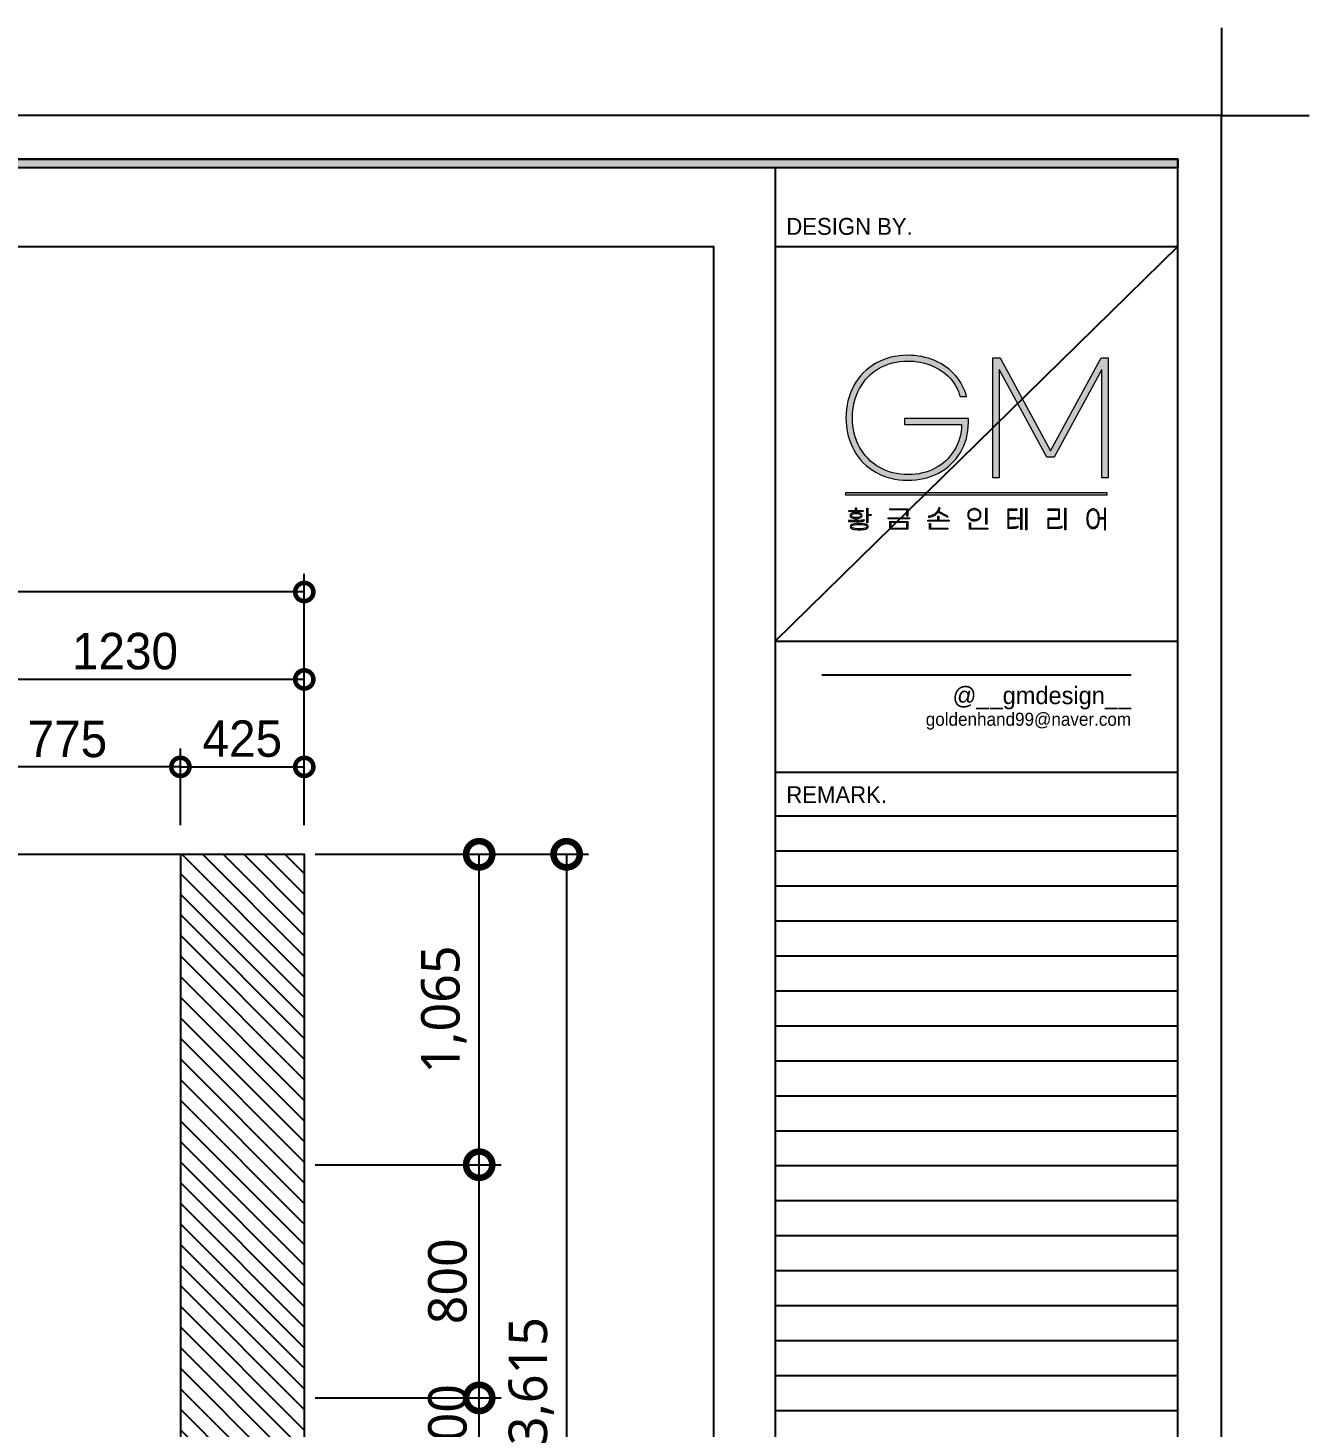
# Model space of a CAD drawing. Header units: inches. Extents: x 405346 to 489838, y -25612 to 14934.
# Drawn here: x 485443 to 489838, y 9834 to 14634 of the extents above; entities that cross this region are included whole.
import ezdxf
from ezdxf.enums import TextEntityAlignment as Align

# ---------------------------------------------------------------- set-up
doc = ezdxf.new("R2010")
doc.units = ezdxf.units.IN
doc.header["$LTSCALE"] = 200
doc.header["$MEASUREMENT"] = 0
for name, color, linetype in [('01. F-소품', 3, 'Continuous'), ('07-DIM WAL', 5, 'Continuous'), ('08-HAT', 8, 'Continuous'), ('_U+B808_U+C774_U+C5B4 2', 7, 'Continuous'), ('F-SYM', 7, 'Continuous'), ('FORM(YOURNAME)-11', 1, 'Continuous')]:
    doc.layers.add(name, color=color, linetype=linetype)
doc.styles.add('DAWIN', font='NanumSquareR.ttf')
doc.styles.add('YOURNAME', font='HY울릉도M.TTF')
doc.styles.add('스타일1', font='HY울릉도M.TTF')
doc.dimstyles.new('50', dxfattribs={"dimscale": 50, "dimtxt": 2.5, "dimasz": 2.5, "dimexe": 1.25, "dimexo": 2, "dimtad": 1, "dimdec": 0, "dimtxsty": '스타일1', "dimblk": 'DOTSMALL', "dimcen": 2.5, "dimclrd": 1, "dimclre": 1, "dimclrt": 7, "dimadec": 0, "dimazin": 0, "dimtfac": 1, "dimtdec": 0, "dimtix": 1, "dimtmove": 0, "dimatfit": 3, "dimldrblk": 'DOTSMALL', "dimfxl": 0, "dimarcsym": 0})
doc.dimstyles.new('60', dxfattribs={"dimscale": 60, "dimtxt": 2.2, "dimasz": 3, "dimexe": 1.25, "dimexo": 0.625, "dimtad": 1, "dimdec": 0, "dimzin": 0, "dimdsep": 46, "dimlunit": 6, "dimtxsty": 'DAWIN', "dimblk1": 'DOTSMALL', "dimblk2": 'DOTSMALL', "dimsah": 1, "dimcen": 0.001, "dimclrd": 1, "dimclre": 1, "dimclrt": 7, "dimadec": 0, "dimazin": 0, "dimtfac": 1, "dimtdec": 0, "dimtix": 1, "dimtmove": 2, "dimatfit": 3, "dimldrblk": 'DOTSMALL', "dimfxl": 0, "dimtolj": 1, "dimtzin": 0, "dimarcsym": 0})

# ---------------------------------------------------------------- blocks, each defined once
blk = doc.blocks.new('block 29')
at = {"layer": '_U+B808_U+C774_U+C5B4 2'}
h = blk.add_hatch(color=35, dxfattribs=at)
h.dxf.hatch_style = 2
edge = h.paths.add_edge_path()
edge.add_spline(control_points=[(626.29, -130.32), (626.06, -130.35), (625.8, -130.36), (625.5, -130.36), (625.5, -130.36), (624.38, -130.36), (624.38, -130.36), (624.38, -130.36), (624.38, -130.21), (624.38, -130.21), (624.38, -130.21), (625.42, -130.21), (625.42, -130.21), (625.42, -130.21), (625.42, -129.89), (625.42, -129.89), (625.16, -129.88), (624.96, -129.84), (624.81, -129.76), (624.66, -129.68), (624.58, -129.57), (624.58, -129.44), (624.58, -129.3), (624.66, -129.19), (624.83, -129.1), (625, -129.02), (625.22, -128.98), (625.5, -128.98), (625.79, -128.98), (626.01, -129.02), (626.18, -129.1), (626.34, -129.19), (626.43, -129.3), (626.43, -129.44), (626.43, -129.57), (626.35, -129.68), (626.2, -129.76), (626.05, -129.84), (625.84, -129.89), (625.58, -129.89), (625.58, -129.89), (625.58, -130.21), (625.58, -130.21), (626.18, -130.2), (626.58, -130.16), (626.78, -130.07), (626.78, -130.07), (626.78, -130.22), (626.78, -130.22), (626.68, -130.27), (626.51, -130.3), (626.29, -130.32)], knot_values=[0, 0, 0, 0, 1, 1, 1, 2, 2, 2, 3, 3, 3, 4, 4, 4, 5, 5, 5, 6, 6, 6, 7, 7, 7, 8, 8, 8, 9, 9, 9, 10, 10, 10, 11, 11, 11, 12, 12, 12, 13, 13, 13, 14, 14, 14, 15, 15, 15, 16, 16, 16, 17, 17, 17, 17], degree=3, periodic=0)
h.paths.add_polyline_path([(626.62, -128.8), (624.41, -128.8), (624.41, -128.65), (625.41, -128.65), (625.41, -128.24), (625.58, -128.24), (625.58, -128.65), (626.62, -128.65)])
edge = h.paths.add_edge_path()
edge.add_spline(control_points=[(626.98, -130.76), (627.24, -130.83), (627.37, -130.96), (627.37, -131.13), (627.37, -131.3), (627.24, -131.42), (626.98, -131.5), (626.72, -131.57), (626.39, -131.61), (626, -131.61), (625.61, -131.61), (625.28, -131.57), (625.02, -131.5), (624.76, -131.42), (624.63, -131.3), (624.63, -131.13), (624.63, -130.96), (624.76, -130.83), (625.02, -130.76), (625.28, -130.68), (625.61, -130.65), (626, -130.65), (626.39, -130.65), (626.72, -130.68), (626.98, -130.76)], knot_values=[0, 0, 0, 0, 1, 1, 1, 2, 2, 2, 3, 3, 3, 4, 4, 4, 5, 5, 5, 6, 6, 6, 7, 7, 7, 8, 8, 8, 8], degree=3, periodic=0)
edge = h.paths.add_edge_path()
edge.add_spline(control_points=[(624.95, -129.67), (625.09, -129.72), (625.27, -129.75), (625.5, -129.75), (625.73, -129.75), (625.92, -129.72), (626.06, -129.67), (626.2, -129.61), (626.27, -129.53), (626.27, -129.44), (626.27, -129.34), (626.2, -129.27), (626.06, -129.21), (625.92, -129.15), (625.73, -129.13), (625.5, -129.13), (625.27, -129.13), (625.09, -129.15), (624.95, -129.21), (624.81, -129.27), (624.74, -129.34), (624.74, -129.44), (624.74, -129.53), (624.81, -129.61), (624.95, -129.67)], knot_values=[0, 0, 0, 0, 1, 1, 1, 2, 2, 2, 3, 3, 3, 4, 4, 4, 5, 5, 5, 6, 6, 6, 7, 7, 7, 8, 8, 8, 8], degree=3, periodic=0)
edge = h.paths.add_edge_path()
edge.add_spline(control_points=[(626.83, -131.38), (627.08, -131.33), (627.2, -131.25), (627.2, -131.13), (627.2, -131.01), (627.08, -130.92), (626.83, -130.87), (626.59, -130.82), (626.31, -130.79), (626, -130.79), (625.69, -130.79), (625.41, -130.82), (625.17, -130.87), (624.92, -130.92), (624.8, -131.01), (624.8, -131.13), (624.8, -131.25), (624.92, -131.33), (625.17, -131.38), (625.41, -131.44), (625.69, -131.46), (626, -131.46), (626.31, -131.46), (626.59, -131.44), (626.83, -131.38)], knot_values=[0, 0, 0, 0, 1, 1, 1, 2, 2, 2, 3, 3, 3, 4, 4, 4, 5, 5, 5, 6, 6, 6, 7, 7, 7, 8, 8, 8, 8], degree=3, periodic=0)
h.paths.add_polyline_path([(627.8, -129.28), (627.8, -129.43), (627.29, -129.43), (627.29, -130.53), (627.13, -130.53), (627.13, -128.32), (627.29, -128.32), (627.29, -129.28)])
h = blk.add_hatch(color=35, dxfattribs=at)
h.dxf.hatch_style = 2
h.paths.add_polyline_path([(633.67, -129.92), (630.41, -129.92), (630.41, -129.77), (633.67, -129.77)])
h.paths.add_polyline_path([(633.4, -129.51), (633.24, -129.51), (633.24, -128.55), (630.66, -128.55), (630.66, -128.4), (633.4, -128.4)])
h.paths.add_polyline_path([(633.41, -131.54), (630.67, -131.54), (630.67, -130.36), (633.41, -130.36)])
h.paths.add_polyline_path([(633.25, -131.39), (633.25, -130.51), (630.83, -130.51), (630.83, -131.39)])
h = blk.add_hatch(color=35, dxfattribs=at)
h.dxf.hatch_style = 2
h.paths.add_polyline_path([(639.69, -130.16), (639.69, -130.31), (636.44, -130.31), (636.44, -130.16), (637.98, -130.16), (637.98, -129.51), (638.15, -129.51), (638.15, -130.16)])
edge = h.paths.add_edge_path()
edge.add_spline(control_points=[(637.36, -129.47), (637.09, -129.61), (636.83, -129.68), (636.58, -129.68), (636.58, -129.68), (636.58, -129.53), (636.58, -129.53), (636.8, -129.52), (637.02, -129.46), (637.24, -129.35), (637.47, -129.24), (637.66, -129.08), (637.83, -128.89), (638, -128.7), (638.1, -128.49), (638.15, -128.26), (638.15, -128.26), (638.31, -128.28), (638.31, -128.28), (638.27, -128.46), (638.21, -128.63), (638.1, -128.79), (638.1, -128.79), (639.55, -129.58), (639.55, -129.58), (639.55, -129.58), (639.48, -129.71), (639.48, -129.71), (639.48, -129.71), (638.01, -128.93), (638.01, -128.93), (637.84, -129.15), (637.62, -129.33), (637.36, -129.47)], knot_values=[0, 0, 0, 0, 1, 1, 1, 2, 2, 2, 3, 3, 3, 4, 4, 4, 5, 5, 5, 6, 6, 6, 7, 7, 7, 8, 8, 8, 9, 9, 9, 10, 10, 10, 11, 11, 11, 11], degree=3, periodic=0)
h.paths.add_polyline_path([(636.86, -131.39), (639.51, -131.39), (639.51, -131.54), (636.7, -131.54), (636.7, -130.65), (636.86, -130.65)])
h = blk.add_hatch(color=35, dxfattribs=at)
h.dxf.hatch_style = 2
edge = h.paths.add_edge_path()
edge.add_spline(control_points=[(644.09, -128.5), (644.24, -128.59), (644.35, -128.7), (644.43, -128.84), (644.51, -128.98), (644.55, -129.14), (644.55, -129.31), (644.55, -129.49), (644.51, -129.65), (644.43, -129.79), (644.35, -129.93), (644.24, -130.04), (644.09, -130.13), (643.93, -130.21), (643.75, -130.25), (643.54, -130.25), (643.33, -130.25), (643.15, -130.21), (643, -130.13), (642.85, -130.04), (642.73, -129.93), (642.65, -129.79), (642.57, -129.65), (642.53, -129.49), (642.53, -129.31), (642.53, -129.14), (642.57, -128.98), (642.65, -128.84), (642.73, -128.7), (642.85, -128.59), (643, -128.5), (643.15, -128.42), (643.33, -128.38), (643.54, -128.38), (643.75, -128.38), (643.93, -128.42), (644.09, -128.5)], knot_values=[0, 0, 0, 0, 1, 1, 1, 2, 2, 2, 3, 3, 3, 4, 4, 4, 5, 5, 5, 6, 6, 6, 7, 7, 7, 8, 8, 8, 9, 9, 9, 10, 10, 10, 11, 11, 11, 12, 12, 12, 12], degree=3, periodic=0)
edge = h.paths.add_edge_path()
edge.add_spline(control_points=[(643.1, -128.62), (642.97, -128.69), (642.87, -128.78), (642.8, -128.9), (642.73, -129.02), (642.7, -129.16), (642.7, -129.31), (642.7, -129.47), (642.73, -129.61), (642.8, -129.73), (642.87, -129.85), (642.97, -129.94), (643.1, -130.01), (643.23, -130.07), (643.38, -130.11), (643.54, -130.11), (643.71, -130.11), (643.86, -130.07), (643.99, -130.01), (644.12, -129.94), (644.21, -129.85), (644.28, -129.73), (644.35, -129.61), (644.39, -129.47), (644.39, -129.31), (644.39, -129.16), (644.35, -129.02), (644.28, -128.9), (644.21, -128.78), (644.12, -128.69), (643.99, -128.62), (643.86, -128.56), (643.71, -128.52), (643.54, -128.52), (643.38, -128.52), (643.23, -128.56), (643.1, -128.62)], knot_values=[0, 0, 0, 0, 1, 1, 1, 2, 2, 2, 3, 3, 3, 4, 4, 4, 5, 5, 5, 6, 6, 6, 7, 7, 7, 8, 8, 8, 9, 9, 9, 10, 10, 10, 11, 11, 11, 12, 12, 12, 12], degree=3, periodic=0)
h.paths.add_polyline_path([(642.98, -131.39), (645.58, -131.39), (645.58, -131.54), (642.82, -131.54), (642.82, -130.53), (642.98, -130.53)])
h.paths.add_polyline_path([(645.45, -130.78), (645.29, -130.78), (645.29, -128.32), (645.45, -128.32)])
h = blk.add_hatch(color=35, dxfattribs=at)
h.dxf.hatch_style = 2
edge = h.paths.add_edge_path()
edge.add_spline(control_points=[(649.11, -131.24), (649.37, -131.24), (649.58, -131.22), (649.75, -131.19), (649.92, -131.17), (650.08, -131.12), (650.22, -131.05), (650.22, -131.05), (650.22, -131.21), (650.22, -131.21), (649.97, -131.33), (649.61, -131.39), (649.13, -131.39), (649.13, -131.39), (648.63, -131.39), (648.63, -131.39), (648.63, -131.39), (648.63, -128.48), (648.63, -128.48), (648.63, -128.48), (650.06, -128.48), (650.06, -128.48), (650.06, -128.48), (650.06, -128.63), (650.06, -128.63), (650.06, -128.63), (648.79, -128.63), (648.79, -128.63), (648.79, -128.63), (648.79, -129.81), (648.79, -129.81), (648.79, -129.81), (649.87, -129.81), (649.87, -129.81), (649.87, -129.81), (649.87, -129.96), (649.87, -129.96), (649.87, -129.96), (648.79, -129.96), (648.79, -129.96), (648.79, -129.96), (648.79, -131.24), (648.79, -131.24), (648.79, -131.24), (649.11, -131.24), (649.11, -131.24)], knot_values=[0, 0, 0, 0, 1, 1, 1, 2, 2, 2, 3, 3, 3, 4, 4, 4, 5, 5, 5, 6, 6, 6, 7, 7, 7, 8, 8, 8, 9, 9, 9, 10, 10, 10, 11, 11, 11, 12, 12, 12, 13, 13, 13, 14, 14, 14, 15, 15, 15, 15], degree=3, periodic=0)
h.paths.add_polyline_path([(650.64, -128.35), (650.8, -128.35), (650.8, -131.56), (650.64, -131.56), (650.64, -129.94), (650.06, -129.94), (650.06, -129.79), (650.64, -129.79)])
h.paths.add_polyline_path([(651.57, -128.32), (651.57, -131.62), (651.41, -131.62), (651.41, -128.32)])
h = blk.add_hatch(color=35, dxfattribs=at)
h.dxf.hatch_style = 2
edge = h.paths.add_edge_path()
edge.add_spline(control_points=[(656.55, -129.97), (656.55, -129.97), (654.9, -129.97), (654.9, -129.97), (654.9, -129.97), (654.9, -131.24), (654.9, -131.24), (654.9, -131.24), (656.08, -131.24), (656.08, -131.24), (656.23, -131.24), (656.39, -131.22), (656.55, -131.19), (656.7, -131.17), (656.83, -131.13), (656.93, -131.08), (656.93, -131.08), (656.93, -131.23), (656.93, -131.23), (656.83, -131.28), (656.71, -131.32), (656.55, -131.34), (656.4, -131.37), (656.24, -131.39), (656.08, -131.39), (656.08, -131.39), (654.74, -131.39), (654.74, -131.39), (654.74, -131.39), (654.74, -129.82), (654.74, -129.82), (654.74, -129.82), (656.39, -129.82), (656.39, -129.82), (656.39, -129.82), (656.39, -128.63), (656.39, -128.63), (656.39, -128.63), (654.73, -128.63), (654.73, -128.63), (654.73, -128.63), (654.73, -128.48), (654.73, -128.48), (654.73, -128.48), (656.55, -128.48), (656.55, -128.48), (656.55, -128.48), (656.55, -129.97), (656.55, -129.97)], knot_values=[0, 0, 0, 0, 1, 1, 1, 2, 2, 2, 3, 3, 3, 4, 4, 4, 5, 5, 5, 6, 6, 6, 7, 7, 7, 8, 8, 8, 9, 9, 9, 10, 10, 10, 11, 11, 11, 12, 12, 12, 13, 13, 13, 14, 14, 14, 15, 15, 15, 16, 16, 16, 16], degree=3, periodic=0)
h.paths.add_polyline_path([(657.51, -131.62), (657.34, -131.62), (657.34, -128.32), (657.51, -128.32)])
h = blk.add_hatch(color=35, dxfattribs=at)
h.dxf.hatch_style = 2
edge = h.paths.add_edge_path()
edge.add_spline(control_points=[(663.56, -128.32), (663.56, -128.32), (663.56, -131.62), (663.56, -131.62), (663.56, -131.62), (663.4, -131.62), (663.4, -131.62), (663.4, -131.62), (663.4, -129.94), (663.4, -129.94), (663.4, -129.94), (662.6, -129.94), (662.6, -129.94), (662.6, -130.27), (662.56, -130.54), (662.48, -130.77), (662.4, -130.99), (662.29, -131.16), (662.14, -131.27), (662, -131.38), (661.84, -131.43), (661.65, -131.43), (661.47, -131.43), (661.3, -131.38), (661.16, -131.27), (661.02, -131.16), (660.91, -130.99), (660.82, -130.76), (660.74, -130.54), (660.7, -130.26), (660.7, -129.93), (660.7, -129.6), (660.74, -129.33), (660.82, -129.1), (660.91, -128.88), (661.02, -128.71), (661.16, -128.6), (661.3, -128.49), (661.47, -128.43), (661.65, -128.43), (661.83, -128.43), (661.99, -128.48), (662.13, -128.58), (662.26, -128.68), (662.37, -128.83), (662.46, -129.04), (662.54, -129.24), (662.59, -129.5), (662.6, -129.79), (662.6, -129.79), (663.4, -129.79), (663.4, -129.79), (663.4, -129.79), (663.4, -128.32), (663.4, -128.32), (663.4, -128.32), (663.56, -128.32), (663.56, -128.32)], knot_values=[0, 0, 0, 0, 1, 1, 1, 2, 2, 2, 3, 3, 3, 4, 4, 4, 5, 5, 5, 6, 6, 6, 7, 7, 7, 8, 8, 8, 9, 9, 9, 10, 10, 10, 11, 11, 11, 12, 12, 12, 13, 13, 13, 14, 14, 14, 15, 15, 15, 16, 16, 16, 17, 17, 17, 18, 18, 18, 19, 19, 19, 19], degree=3, periodic=0)
edge = h.paths.add_edge_path()
edge.add_spline(control_points=[(662.06, -131.13), (662.18, -131.03), (662.27, -130.88), (662.34, -130.68), (662.4, -130.48), (662.44, -130.23), (662.44, -129.93), (662.44, -129.64), (662.4, -129.39), (662.34, -129.19), (662.27, -128.98), (662.18, -128.83), (662.06, -128.73), (661.94, -128.63), (661.8, -128.58), (661.65, -128.58), (661.5, -128.58), (661.37, -128.63), (661.25, -128.73), (661.13, -128.83), (661.04, -128.98), (660.97, -129.19), (660.9, -129.39), (660.87, -129.64), (660.87, -129.93), (660.87, -130.23), (660.9, -130.48), (660.97, -130.68), (661.04, -130.88), (661.13, -131.03), (661.25, -131.13), (661.37, -131.23), (661.5, -131.28), (661.65, -131.28), (661.8, -131.28), (661.94, -131.23), (662.06, -131.13)], knot_values=[0, 0, 0, 0, 1, 1, 1, 2, 2, 2, 3, 3, 3, 4, 4, 4, 5, 5, 5, 6, 6, 6, 7, 7, 7, 8, 8, 8, 9, 9, 9, 10, 10, 10, 11, 11, 11, 12, 12, 12, 12], degree=3, periodic=0)
at = {"layer": '_U+B808_U+C774_U+C5B4 2', "lineweight": 0}
for points in [[(626.62, -128.8), (624.41, -128.8), (624.41, -128.65), (625.41, -128.65), (625.41, -128.24), (625.58, -128.24), (625.58, -128.65), (626.62, -128.65), (626.62, -128.8)], [(627.8, -129.28), (627.8, -129.43), (627.29, -129.43), (627.29, -130.53), (627.13, -130.53), (627.13, -128.32), (627.29, -128.32), (627.29, -129.28), (627.8, -129.28)], [(633.67, -129.92), (630.41, -129.92), (630.41, -129.77), (633.67, -129.77), (633.67, -129.92)], [(633.4, -129.51), (633.24, -129.51), (633.24, -128.55), (630.66, -128.55), (630.66, -128.4), (633.4, -128.4), (633.4, -129.51)], [(639.69, -130.16), (639.69, -130.31), (636.44, -130.31), (636.44, -130.16), (637.98, -130.16), (637.98, -129.51), (638.15, -129.51), (638.15, -130.16), (639.69, -130.16)], [(645.45, -130.78), (645.29, -130.78), (645.29, -128.32), (645.45, -128.32), (645.45, -130.78)], [(650.64, -128.35), (650.8, -128.35), (650.8, -131.56), (650.64, -131.56), (650.64, -129.94), (650.06, -129.94), (650.06, -129.79), (650.64, -129.79), (650.64, -128.35)], [(651.57, -128.32), (651.57, -131.62), (651.41, -131.62), (651.41, -128.32), (651.57, -128.32)], [(657.51, -131.62), (657.34, -131.62), (657.34, -128.32), (657.51, -128.32), (657.51, -131.62)], [(633.41, -131.54), (630.67, -131.54), (630.67, -130.36), (633.41, -130.36), (633.41, -131.54)], [(633.25, -131.39), (633.25, -130.51), (630.83, -130.51), (630.83, -131.39), (633.25, -131.39)], [(636.86, -131.39), (639.51, -131.39), (639.51, -131.54), (636.7, -131.54), (636.7, -130.65), (636.86, -130.65), (636.86, -131.39)], [(642.98, -131.39), (645.58, -131.39), (645.58, -131.54), (642.82, -131.54), (642.82, -130.53), (642.98, -130.53), (642.98, -131.39)]]:
    blk.add_lwpolyline(points, dxfattribs=at)
for points, knots in [([(626.29, -130.32), (626.06, -130.35), (625.8, -130.36), (625.5, -130.36), (625.5, -130.36), (624.38, -130.36), (624.38, -130.36), (624.38, -130.36), (624.38, -130.21), (624.38, -130.21), (624.38, -130.21), (625.42, -130.21), (625.42, -130.21), (625.42, -130.21), (625.42, -129.89), (625.42, -129.89), (625.16, -129.88), (624.96, -129.84), (624.81, -129.76), (624.66, -129.68), (624.58, -129.57), (624.58, -129.44), (624.58, -129.3), (624.66, -129.19), (624.83, -129.1), (625, -129.02), (625.22, -128.98), (625.5, -128.98), (625.79, -128.98), (626.01, -129.02), (626.18, -129.1), (626.34, -129.19), (626.43, -129.3), (626.43, -129.44), (626.43, -129.57), (626.35, -129.68), (626.2, -129.76), (626.05, -129.84), (625.84, -129.89), (625.58, -129.89), (625.58, -129.89), (625.58, -130.21), (625.58, -130.21), (626.18, -130.2), (626.58, -130.16), (626.78, -130.07), (626.78, -130.07), (626.78, -130.22), (626.78, -130.22), (626.68, -130.27), (626.51, -130.3), (626.29, -130.32)], [0, 0, 0, 0, 1, 1, 1, 2, 2, 2, 3, 3, 3, 4, 4, 4, 5, 5, 5, 6, 6, 6, 7, 7, 7, 8, 8, 8, 9, 9, 9, 10, 10, 10, 11, 11, 11, 12, 12, 12, 13, 13, 13, 14, 14, 14, 15, 15, 15, 16, 16, 16, 17, 17, 17, 17]), ([(624.95, -129.67), (625.09, -129.72), (625.27, -129.75), (625.5, -129.75), (625.73, -129.75), (625.92, -129.72), (626.06, -129.67), (626.2, -129.61), (626.27, -129.53), (626.27, -129.44), (626.27, -129.34), (626.2, -129.27), (626.06, -129.21), (625.92, -129.15), (625.73, -129.13), (625.5, -129.13), (625.27, -129.13), (625.09, -129.15), (624.95, -129.21), (624.81, -129.27), (624.74, -129.34), (624.74, -129.44), (624.74, -129.53), (624.81, -129.61), (624.95, -129.67)], [0, 0, 0, 0, 1, 1, 1, 2, 2, 2, 3, 3, 3, 4, 4, 4, 5, 5, 5, 6, 6, 6, 7, 7, 7, 8, 8, 8, 8]), ([(637.36, -129.47), (637.09, -129.61), (636.83, -129.68), (636.58, -129.68), (636.58, -129.68), (636.58, -129.53), (636.58, -129.53), (636.8, -129.52), (637.02, -129.46), (637.24, -129.35), (637.47, -129.24), (637.66, -129.08), (637.83, -128.89), (638, -128.7), (638.1, -128.49), (638.15, -128.26), (638.15, -128.26), (638.31, -128.28), (638.31, -128.28), (638.27, -128.46), (638.21, -128.63), (638.1, -128.79), (638.1, -128.79), (639.55, -129.58), (639.55, -129.58), (639.55, -129.58), (639.48, -129.71), (639.48, -129.71), (639.48, -129.71), (638.01, -128.93), (638.01, -128.93), (637.84, -129.15), (637.62, -129.33), (637.36, -129.47)], [0, 0, 0, 0, 1, 1, 1, 2, 2, 2, 3, 3, 3, 4, 4, 4, 5, 5, 5, 6, 6, 6, 7, 7, 7, 8, 8, 8, 9, 9, 9, 10, 10, 10, 11, 11, 11, 11]), ([(644.09, -128.5), (644.24, -128.59), (644.35, -128.7), (644.43, -128.84), (644.51, -128.98), (644.55, -129.14), (644.55, -129.31), (644.55, -129.49), (644.51, -129.65), (644.43, -129.79), (644.35, -129.93), (644.24, -130.04), (644.09, -130.13), (643.93, -130.21), (643.75, -130.25), (643.54, -130.25), (643.33, -130.25), (643.15, -130.21), (643, -130.13), (642.85, -130.04), (642.73, -129.93), (642.65, -129.79), (642.57, -129.65), (642.53, -129.49), (642.53, -129.31), (642.53, -129.14), (642.57, -128.98), (642.65, -128.84), (642.73, -128.7), (642.85, -128.59), (643, -128.5), (643.15, -128.42), (643.33, -128.38), (643.54, -128.38), (643.75, -128.38), (643.93, -128.42), (644.09, -128.5)], [0, 0, 0, 0, 1, 1, 1, 2, 2, 2, 3, 3, 3, 4, 4, 4, 5, 5, 5, 6, 6, 6, 7, 7, 7, 8, 8, 8, 9, 9, 9, 10, 10, 10, 11, 11, 11, 12, 12, 12, 12]), ([(643.1, -128.62), (642.97, -128.69), (642.87, -128.78), (642.8, -128.9), (642.73, -129.02), (642.7, -129.16), (642.7, -129.31), (642.7, -129.47), (642.73, -129.61), (642.8, -129.73), (642.87, -129.85), (642.97, -129.94), (643.1, -130.01), (643.23, -130.07), (643.38, -130.11), (643.54, -130.11), (643.71, -130.11), (643.86, -130.07), (643.99, -130.01), (644.12, -129.94), (644.21, -129.85), (644.28, -129.73), (644.35, -129.61), (644.39, -129.47), (644.39, -129.31), (644.39, -129.16), (644.35, -129.02), (644.28, -128.9), (644.21, -128.78), (644.12, -128.69), (643.99, -128.62), (643.86, -128.56), (643.71, -128.52), (643.54, -128.52), (643.38, -128.52), (643.23, -128.56), (643.1, -128.62)], [0, 0, 0, 0, 1, 1, 1, 2, 2, 2, 3, 3, 3, 4, 4, 4, 5, 5, 5, 6, 6, 6, 7, 7, 7, 8, 8, 8, 9, 9, 9, 10, 10, 10, 11, 11, 11, 12, 12, 12, 12]), ([(649.11, -131.24), (649.37, -131.24), (649.58, -131.22), (649.75, -131.19), (649.92, -131.17), (650.08, -131.12), (650.22, -131.05), (650.22, -131.05), (650.22, -131.21), (650.22, -131.21), (649.97, -131.33), (649.61, -131.39), (649.13, -131.39), (649.13, -131.39), (648.63, -131.39), (648.63, -131.39), (648.63, -131.39), (648.63, -128.48), (648.63, -128.48), (648.63, -128.48), (650.06, -128.48), (650.06, -128.48), (650.06, -128.48), (650.06, -128.63), (650.06, -128.63), (650.06, -128.63), (648.79, -128.63), (648.79, -128.63), (648.79, -128.63), (648.79, -129.81), (648.79, -129.81), (648.79, -129.81), (649.87, -129.81), (649.87, -129.81), (649.87, -129.81), (649.87, -129.96), (649.87, -129.96), (649.87, -129.96), (648.79, -129.96), (648.79, -129.96), (648.79, -129.96), (648.79, -131.24), (648.79, -131.24), (648.79, -131.24), (649.11, -131.24), (649.11, -131.24)], [0, 0, 0, 0, 1, 1, 1, 2, 2, 2, 3, 3, 3, 4, 4, 4, 5, 5, 5, 6, 6, 6, 7, 7, 7, 8, 8, 8, 9, 9, 9, 10, 10, 10, 11, 11, 11, 12, 12, 12, 13, 13, 13, 14, 14, 14, 15, 15, 15, 15]), ([(656.55, -129.97), (656.55, -129.97), (654.9, -129.97), (654.9, -129.97), (654.9, -129.97), (654.9, -131.24), (654.9, -131.24), (654.9, -131.24), (656.08, -131.24), (656.08, -131.24), (656.23, -131.24), (656.39, -131.22), (656.55, -131.19), (656.7, -131.17), (656.83, -131.13), (656.93, -131.08), (656.93, -131.08), (656.93, -131.23), (656.93, -131.23), (656.83, -131.28), (656.71, -131.32), (656.55, -131.34), (656.4, -131.37), (656.24, -131.39), (656.08, -131.39), (656.08, -131.39), (654.74, -131.39), (654.74, -131.39), (654.74, -131.39), (654.74, -129.82), (654.74, -129.82), (654.74, -129.82), (656.39, -129.82), (656.39, -129.82), (656.39, -129.82), (656.39, -128.63), (656.39, -128.63), (656.39, -128.63), (654.73, -128.63), (654.73, -128.63), (654.73, -128.63), (654.73, -128.48), (654.73, -128.48), (654.73, -128.48), (656.55, -128.48), (656.55, -128.48), (656.55, -128.48), (656.55, -129.97), (656.55, -129.97)], [0, 0, 0, 0, 1, 1, 1, 2, 2, 2, 3, 3, 3, 4, 4, 4, 5, 5, 5, 6, 6, 6, 7, 7, 7, 8, 8, 8, 9, 9, 9, 10, 10, 10, 11, 11, 11, 12, 12, 12, 13, 13, 13, 14, 14, 14, 15, 15, 15, 16, 16, 16, 16]), ([(663.56, -128.32), (663.56, -128.32), (663.56, -131.62), (663.56, -131.62), (663.56, -131.62), (663.4, -131.62), (663.4, -131.62), (663.4, -131.62), (663.4, -129.94), (663.4, -129.94), (663.4, -129.94), (662.6, -129.94), (662.6, -129.94), (662.6, -130.27), (662.56, -130.54), (662.48, -130.77), (662.4, -130.99), (662.29, -131.16), (662.14, -131.27), (662, -131.38), (661.84, -131.43), (661.65, -131.43), (661.47, -131.43), (661.3, -131.38), (661.16, -131.27), (661.02, -131.16), (660.91, -130.99), (660.82, -130.76), (660.74, -130.54), (660.7, -130.26), (660.7, -129.93), (660.7, -129.6), (660.74, -129.33), (660.82, -129.1), (660.91, -128.88), (661.02, -128.71), (661.16, -128.6), (661.3, -128.49), (661.47, -128.43), (661.65, -128.43), (661.83, -128.43), (661.99, -128.48), (662.13, -128.58), (662.26, -128.68), (662.37, -128.83), (662.46, -129.04), (662.54, -129.24), (662.59, -129.5), (662.6, -129.79), (662.6, -129.79), (663.4, -129.79), (663.4, -129.79), (663.4, -129.79), (663.4, -128.32), (663.4, -128.32), (663.4, -128.32), (663.56, -128.32), (663.56, -128.32)], [0, 0, 0, 0, 1, 1, 1, 2, 2, 2, 3, 3, 3, 4, 4, 4, 5, 5, 5, 6, 6, 6, 7, 7, 7, 8, 8, 8, 9, 9, 9, 10, 10, 10, 11, 11, 11, 12, 12, 12, 13, 13, 13, 14, 14, 14, 15, 15, 15, 16, 16, 16, 17, 17, 17, 18, 18, 18, 19, 19, 19, 19]), ([(662.06, -131.13), (662.18, -131.03), (662.27, -130.88), (662.34, -130.68), (662.4, -130.48), (662.44, -130.23), (662.44, -129.93), (662.44, -129.64), (662.4, -129.39), (662.34, -129.19), (662.27, -128.98), (662.18, -128.83), (662.06, -128.73), (661.94, -128.63), (661.8, -128.58), (661.65, -128.58), (661.5, -128.58), (661.37, -128.63), (661.25, -128.73), (661.13, -128.83), (661.04, -128.98), (660.97, -129.19), (660.9, -129.39), (660.87, -129.64), (660.87, -129.93), (660.87, -130.23), (660.9, -130.48), (660.97, -130.68), (661.04, -130.88), (661.13, -131.03), (661.25, -131.13), (661.37, -131.23), (661.5, -131.28), (661.65, -131.28), (661.8, -131.28), (661.94, -131.23), (662.06, -131.13)], [0, 0, 0, 0, 1, 1, 1, 2, 2, 2, 3, 3, 3, 4, 4, 4, 5, 5, 5, 6, 6, 6, 7, 7, 7, 8, 8, 8, 9, 9, 9, 10, 10, 10, 11, 11, 11, 12, 12, 12, 12]), ([(626.98, -130.76), (627.24, -130.83), (627.37, -130.96), (627.37, -131.13), (627.37, -131.3), (627.24, -131.42), (626.98, -131.5), (626.72, -131.57), (626.39, -131.61), (626, -131.61), (625.61, -131.61), (625.28, -131.57), (625.02, -131.5), (624.76, -131.42), (624.63, -131.3), (624.63, -131.13), (624.63, -130.96), (624.76, -130.83), (625.02, -130.76), (625.28, -130.68), (625.61, -130.65), (626, -130.65), (626.39, -130.65), (626.72, -130.68), (626.98, -130.76)], [0, 0, 0, 0, 1, 1, 1, 2, 2, 2, 3, 3, 3, 4, 4, 4, 5, 5, 5, 6, 6, 6, 7, 7, 7, 8, 8, 8, 8]), ([(626.83, -131.38), (627.08, -131.33), (627.2, -131.25), (627.2, -131.13), (627.2, -131.01), (627.08, -130.92), (626.83, -130.87), (626.59, -130.82), (626.31, -130.79), (626, -130.79), (625.69, -130.79), (625.41, -130.82), (625.17, -130.87), (624.92, -130.92), (624.8, -131.01), (624.8, -131.13), (624.8, -131.25), (624.92, -131.33), (625.17, -131.38), (625.41, -131.44), (625.69, -131.46), (626, -131.46), (626.31, -131.46), (626.59, -131.44), (626.83, -131.38)], [0, 0, 0, 0, 1, 1, 1, 2, 2, 2, 3, 3, 3, 4, 4, 4, 5, 5, 5, 6, 6, 6, 7, 7, 7, 8, 8, 8, 8])]:
    blk.add_open_spline(points, degree=3, knots=knots, dxfattribs=at)
blk = doc.blocks.new('block 30')
at = {"layer": '_U+B808_U+C774_U+C5B4 2'}
h = blk.add_hatch(color=35, dxfattribs=at)
h.dxf.hatch_style = 2
edge = h.paths.add_edge_path()
edge.add_spline(control_points=[(637.53, -105.82), (638.78, -106.37), (639.83, -107.12), (640.66, -108.08), (641.5, -109.03), (642.06, -110.11), (642.35, -111.29), (642.35, -111.29), (641.36, -111.29), (641.36, -111.29), (641.11, -110.26), (640.6, -109.33), (639.84, -108.5), (639.08, -107.68), (638.14, -107.03), (637.02, -106.57), (635.9, -106.11), (634.7, -105.88), (633.42, -105.88), (631.78, -105.88), (630.32, -106.25), (629.04, -106.99), (627.76, -107.73), (626.76, -108.76), (626.05, -110.08), (625.33, -111.4), (624.97, -112.88), (624.97, -114.53), (624.97, -116.2), (625.33, -117.69), (626.05, -119), (626.76, -120.31), (627.77, -121.34), (629.05, -122.08), (630.34, -122.82), (631.82, -123.19), (633.49, -123.19), (634.98, -123.19), (636.34, -122.87), (637.56, -122.23), (638.78, -121.59), (639.75, -120.69), (640.47, -119.53), (641.18, -118.38), (641.57, -117.05), (641.61, -115.55), (641.61, -115.55), (632.88, -115.55), (632.88, -115.55), (632.88, -115.55), (632.88, -114.65), (632.88, -114.65), (632.88, -114.65), (642.63, -114.65), (642.63, -114.65), (642.63, -114.65), (642.63, -115.25), (642.63, -115.25), (642.63, -116.97), (642.23, -118.49), (641.42, -119.84), (640.6, -121.18), (639.49, -122.22), (638.08, -122.96), (636.67, -123.7), (635.11, -124.07), (633.39, -124.07), (631.57, -124.07), (629.95, -123.66), (628.52, -122.85), (627.09, -122.03), (625.98, -120.89), (625.18, -119.44), (624.37, -117.99), (623.97, -116.36), (623.97, -114.53), (623.97, -112.71), (624.37, -111.08), (625.18, -109.63), (625.98, -108.18), (627.09, -107.04), (628.52, -106.22), (629.95, -105.41), (631.57, -105), (633.39, -105), (634.89, -105), (636.27, -105.27), (637.53, -105.82)], knot_values=[0, 0, 0, 0, 1, 1, 1, 2, 2, 2, 3, 3, 3, 4, 4, 4, 5, 5, 5, 6, 6, 6, 7, 7, 7, 8, 8, 8, 9, 9, 9, 10, 10, 10, 11, 11, 11, 12, 12, 12, 13, 13, 13, 14, 14, 14, 15, 15, 15, 16, 16, 16, 17, 17, 17, 18, 18, 18, 19, 19, 19, 20, 20, 20, 21, 21, 21, 22, 22, 22, 23, 23, 23, 24, 24, 24, 25, 25, 25, 26, 26, 26, 27, 27, 27, 28, 28, 28, 29, 29, 29, 29], degree=3, periodic=0)
h = blk.add_hatch(color=35, dxfattribs=at)
h.dxf.hatch_style = 2
h.paths.add_polyline_path([(646.36, -105.39), (647.49, -105.39), (655.18, -119.56), (662.86, -105.39), (663.97, -105.39), (663.97, -123.68), (662.98, -123.68), (662.98, -107.17), (655.73, -120.53), (654.6, -120.53), (647.35, -107.17), (647.35, -123.68), (646.36, -123.68)])
at = {"layer": '_U+B808_U+C774_U+C5B4 2', "lineweight": 0}
blk.add_lwpolyline([(646.36, -105.39), (647.49, -105.39), (655.18, -119.56), (662.86, -105.39), (663.97, -105.39), (663.97, -123.68), (662.98, -123.68), (662.98, -107.17), (655.73, -120.53), (654.6, -120.53), (647.35, -107.17), (647.35, -123.68), (646.36, -123.68), (646.36, -105.39)], dxfattribs=at)
blk.add_open_spline([(637.53, -105.82), (638.78, -106.37), (639.83, -107.12), (640.66, -108.08), (641.5, -109.03), (642.06, -110.11), (642.35, -111.29), (642.35, -111.29), (641.36, -111.29), (641.36, -111.29), (641.11, -110.26), (640.6, -109.33), (639.84, -108.5), (639.08, -107.68), (638.14, -107.03), (637.02, -106.57), (635.9, -106.11), (634.7, -105.88), (633.42, -105.88), (631.78, -105.88), (630.32, -106.25), (629.04, -106.99), (627.76, -107.73), (626.76, -108.76), (626.05, -110.08), (625.33, -111.4), (624.97, -112.88), (624.97, -114.53), (624.97, -116.2), (625.33, -117.69), (626.05, -119), (626.76, -120.31), (627.77, -121.34), (629.05, -122.08), (630.34, -122.82), (631.82, -123.19), (633.49, -123.19), (634.98, -123.19), (636.34, -122.87), (637.56, -122.23), (638.78, -121.59), (639.75, -120.69), (640.47, -119.53), (641.18, -118.38), (641.57, -117.05), (641.61, -115.55), (641.61, -115.55), (632.88, -115.55), (632.88, -115.55), (632.88, -115.55), (632.88, -114.65), (632.88, -114.65), (632.88, -114.65), (642.63, -114.65), (642.63, -114.65), (642.63, -114.65), (642.63, -115.25), (642.63, -115.25), (642.63, -116.97), (642.23, -118.49), (641.42, -119.84), (640.6, -121.18), (639.49, -122.22), (638.08, -122.96), (636.67, -123.7), (635.11, -124.07), (633.39, -124.07), (631.57, -124.07), (629.95, -123.66), (628.52, -122.85), (627.09, -122.03), (625.98, -120.89), (625.18, -119.44), (624.37, -117.99), (623.97, -116.36), (623.97, -114.53), (623.97, -112.71), (624.37, -111.08), (625.18, -109.63), (625.98, -108.18), (627.09, -107.04), (628.52, -106.22), (629.95, -105.41), (631.57, -105), (633.39, -105), (634.89, -105), (636.27, -105.27), (637.53, -105.82)], degree=3, knots=[0, 0, 0, 0, 1, 1, 1, 2, 2, 2, 3, 3, 3, 4, 4, 4, 5, 5, 5, 6, 6, 6, 7, 7, 7, 8, 8, 8, 9, 9, 9, 10, 10, 10, 11, 11, 11, 12, 12, 12, 13, 13, 13, 14, 14, 14, 15, 15, 15, 16, 16, 16, 17, 17, 17, 18, 18, 18, 19, 19, 19, 20, 20, 20, 21, 21, 21, 22, 22, 22, 23, 23, 23, 24, 24, 24, 25, 25, 25, 26, 26, 26, 27, 27, 27, 28, 28, 28, 29, 29, 29, 29], dxfattribs=at)
blk = doc.blocks.new('block 28')
at = {"layer": '_U+B808_U+C774_U+C5B4 2'}
for name in ['block 30', 'block 29']:
    blk.add_blockref(name, (0, 0), dxfattribs=at)
blk = doc.blocks.new('block 27')
at = {"layer": '_U+B808_U+C774_U+C5B4 2'}
h = blk.add_hatch(color=35, dxfattribs=at)
h.dxf.hatch_style = 2
h.paths.add_polyline_path([(663.76, -126.35), (623.97, -126.35), (623.97, -125.94), (663.76, -125.94)])
at = {"layer": '_U+B808_U+C774_U+C5B4 2', "lineweight": 0}
blk.add_lwpolyline([(663.76, -126.35), (623.97, -126.35), (623.97, -125.94), (663.76, -125.94), (663.76, -126.35)], dxfattribs=at)
at = {"layer": '_U+B808_U+C774_U+C5B4 2'}
blk.add_blockref('block 28', (0, 0), dxfattribs=at)
blk = doc.blocks.new('FORM-PLAN')
at = {"layer": 'FORM(YOURNAME)-11'}
h = blk.add_hatch(color=256, dxfattribs=at)
h.dxf.hatch_style = 1
h.paths.add_polyline_path([(-71444, 55115), (10556, 55115), (10556, 54915), (-71444, 54915)])
h.paths.add_polyline_path([(-71444, -2085), (10556, -2085), (10556, -2285), (-71444, -2285)])
at = {"layer": 'Defpoints', "color": 158}
for p, q in [((1346, 54915), (1346, -2085)), ((10556, 53115), (1346, 44093)), ((1346, 53115), (10556, 53115)), ((1346, 44093), (10556, 44093)), ((1346, 40093), (10556, 40093)), ((1346, 39293), (10556, 39293)), ((1346, 38493), (10556, 38493)), ((1346, 37693), (10556, 37693)), ((1346, 36893), (10556, 36893)), ((1346, 36093), (10556, 36093)), ((1346, 35293), (10556, 35293)), ((1346, 34493), (10556, 34493)), ((1346, 33693), (10556, 33693)), ((1346, 32893), (10556, 32893)), ((1346, 32093), (10556, 32093)), ((1346, 31293), (10556, 31293)), ((1346, 30493), (10556, 30493)), ((1346, 29693), (10556, 29693)), ((1346, 28893), (10556, 28893)), ((1346, 28093), (10556, 28093)), ((1346, 27293), (10556, 27293)), ((1346, 26493), (10556, 26493))]:
    blk.add_line(p, q, dxfattribs=at)
at = {"layer": 'Defpoints', "color": 1}
blk.add_lwpolyline([(11556, 58115), (11556, 56115), (13556, 56115)], dxfattribs=at)
at = {"layer": 'Defpoints', "color": 158}
for points in [[(-71444, -2285), (10556, -2285), (10556, 55115), (-71444, 55115)], [(-69444, 53115), (-64, 53115), (-64, 1215), (-69444, 1215)]]:
    blk.add_lwpolyline(points, close=True, dxfattribs=at)
at = {"layer": 'FORM(YOURNAME)-11', "color": 251}
blk.add_line((2415, 43323), (9487, 43323), dxfattribs=at)
at = {"layer": 'FORM(YOURNAME)-11', "color": 14}
blk.add_line((1346, 41093), (10556, 41093), dxfattribs=at)
at = {"layer": 'FORM(YOURNAME)-11', "color": 250}
blk.add_lwpolyline([(-72444, -3285), (11556, -3285), (11556, 56115), (-72444, 56115)], close=True, dxfattribs=at)
at = {"layer": 'FORM(YOURNAME)-11'}
blk.add_lwpolyline([(-71444, 55115), (10556, 55115), (10556, 54915), (-71444, 54915)], close=True, dxfattribs=at)
at = {"layer": '_U+B808_U+C774_U+C5B4 2', "xscale": 150, "yscale": 150, "zscale": 150}
blk.add_blockref('block 27', (-90629, 66379), dxfattribs=at)
at = {"layer": 'FORM(YOURNAME)-11', "color": 14, "style": 'YOURNAME'}
for s, p in [('DESIGN BY.', (1603, 53577)), ('REMARK.', (1603, 40579))]:
    blk.add_text(s, height=386.1, dxfattribs=at).set_placement(p, align=Align.MIDDLE_LEFT)
for s, height, width, p in [('@__gmdesign__', 400, 1.03, (9487, 42649)), ('goldenhand99@naver.com', 300, 0.995, (9487, 42154))]:
    blk.add_text(s, height=height, dxfattribs=dict(at, width=width)).set_placement(p, align=Align.RIGHT)
at = {"layer": 'FORM(YOURNAME)-11', "color": 3, "style": 'YOURNAME'}
for tag, height, p in [('1', 450, (9905, 18188)), ('2', 450, (9905, 17544)), ('3', 450, (9905, 16257)), ('4', 450, (9905, 14326)), ('5', 515, (9905, 12009)), ('6', 515, (9905, 9757)), ('7', 515, (9905, 7504)), ('8', 515, (9905, 5252)), ('9', 515, (9905, 2999)), ('10', 515, (5655, 811)), ('11', 515, (9905, 747)), ('12', 515, (5655, -1441)), ('13', 515, (9905, -1441))]:
    blk.add_attdef(tag, text='', height=height, dxfattribs=at).set_placement(p, align=Align.MIDDLE_RIGHT)
blk = doc.blocks.new('*U200')
at = {"layer": 'F-SYM', "xscale": 0.15, "yscale": 0.15, "zscale": 0.15}
blk.add_blockref('FORM-PLAN', (487804.1, 5917.2), dxfattribs=at)
blk = doc.blocks.new('_DOTSMALL')
at = {"color": 0, "linetype": 'ByBlock', "const_width": 0.5}
blk.add_lwpolyline([(-0.0625, 0, 1), (0.0625, 0, 1)], format="xyb", close=True, dxfattribs=at)
blk = doc.blocks.new('*D147')
at = {"layer": '07-DIM WAL', "color": 1, "lineweight": -2}
for p, q in [((478791, 11899.4), (478791, 12761.9)), ((486391, 11899.4), (486391, 12761.9)), ((486391, 12699.4), (478791, 12699.4))]:
    blk.add_line(p, q, dxfattribs=at)
at = {"layer": 'Defpoints', "color": 0}
for p in [(478791, 12699.4), (478791, 11799.4), (486391, 11799.4)]:
    blk.add_point(p, dxfattribs=at)
at = {"layer": '07-DIM WAL', "color": 1, "lineweight": -2, "xscale": 125, "yscale": 125, "zscale": 125, "rotation": 180}
blk.add_blockref('_DOTSMALL', (478791, 12699.4), dxfattribs=at)
at = {"layer": '07-DIM WAL', "color": 1, "lineweight": -2, "xscale": 125, "yscale": 125, "zscale": 125}
blk.add_blockref('_DOTSMALL', (486391, 12699.4), dxfattribs=at)
at = {"layer": '07-DIM WAL', "color": 7, "insert": (482591, 12795.8), "char_height": 125, "attachment_point": 5, "style": '스타일1'}
blk.add_mtext('7600', dxfattribs=at)
blk = doc.blocks.new('*D148')
at = {"layer": '07-DIM WAL', "color": 1, "lineweight": -2}
for p, q in [((485966, 11899.4), (485966, 12161.9)), ((486391, 11899.4), (486391, 12161.9)), ((485966, 12099.4), (486391, 12099.4))]:
    blk.add_line(p, q, dxfattribs=at)
at = {"layer": 'Defpoints', "color": 0}
for p in [(486391, 12099.4), (485966, 11799.4), (486391, 11799.4)]:
    blk.add_point(p, dxfattribs=at)
at = {"layer": '07-DIM WAL', "color": 1, "lineweight": -2, "xscale": 125, "yscale": 125, "zscale": 125, "rotation": 180}
blk.add_blockref('_DOTSMALL', (485966, 12099.4), dxfattribs=at)
at = {"layer": '07-DIM WAL', "color": 1, "lineweight": -2, "xscale": 125, "yscale": 125, "zscale": 125}
blk.add_blockref('_DOTSMALL', (486391, 12099.4), dxfattribs=at)
at = {"layer": '07-DIM WAL', "color": 7, "insert": (486178.5, 12195.5), "char_height": 125, "attachment_point": 5, "style": '스타일1'}
blk.add_mtext('425', dxfattribs=at)
blk = doc.blocks.new('*D149')
at = {"layer": '07-DIM WAL', "color": 1, "lineweight": -2}
for p, q in [((485191, 11899.4), (485191, 12161.9)), ((485966, 11899.4), (485966, 12161.9)), ((485966, 12099.4), (485191, 12099.4))]:
    blk.add_line(p, q, dxfattribs=at)
at = {"layer": 'Defpoints', "color": 0}
for p in [(485191, 12099.4), (485191, 11799.4), (485966, 11799.4)]:
    blk.add_point(p, dxfattribs=at)
at = {"layer": '07-DIM WAL', "color": 1, "lineweight": -2, "xscale": 125, "yscale": 125, "zscale": 125, "rotation": 180}
blk.add_blockref('_DOTSMALL', (485191, 12099.4), dxfattribs=at)
at = {"layer": '07-DIM WAL', "color": 1, "lineweight": -2, "xscale": 125, "yscale": 125, "zscale": 125}
blk.add_blockref('_DOTSMALL', (485966, 12099.4), dxfattribs=at)
at = {"layer": '07-DIM WAL', "color": 7, "insert": (485578.5, 12194.4), "char_height": 125, "attachment_point": 5, "style": '스타일1'}
blk.add_mtext('775', dxfattribs=at)
blk = doc.blocks.new('*D150')
at = {"layer": '07-DIM WAL', "color": 1, "lineweight": -2}
for p, q in [((485161, 11899.4), (485161, 12461.9)), ((486391, 11899.4), (486391, 12461.9)), ((486391, 12399.4), (485161, 12399.4))]:
    blk.add_line(p, q, dxfattribs=at)
at = {"layer": 'Defpoints', "color": 0}
for p in [(485161, 12399.4), (485161, 11799.4), (486391, 11799.4)]:
    blk.add_point(p, dxfattribs=at)
at = {"layer": '07-DIM WAL', "color": 1, "lineweight": -2, "xscale": 125, "yscale": 125, "zscale": 125, "rotation": 180}
blk.add_blockref('_DOTSMALL', (485161, 12399.4), dxfattribs=at)
at = {"layer": '07-DIM WAL', "color": 1, "lineweight": -2, "xscale": 125, "yscale": 125, "zscale": 125}
blk.add_blockref('_DOTSMALL', (486391, 12399.4), dxfattribs=at)
at = {"layer": '07-DIM WAL', "color": 7, "insert": (485776, 12495.7), "char_height": 125, "attachment_point": 5, "style": '스타일1'}
blk.add_mtext('1230', dxfattribs=at)
blk = doc.blocks.new('*D166')
at = {"layer": '07-DIM WAL', "color": 1, "lineweight": -2}
for p, q in [((486428.5, 11799.4), (487366, 11799.4)), ((487291, 11799.4), (487291, 8184.4)), ((486428.5, 8184.4), (487366, 8184.4))]:
    blk.add_line(p, q, dxfattribs=at)
at = {"layer": 'Defpoints', "color": 0}
for p in [(486391, 11799.4), (486391, 8184.4), (487291, 8184.4)]:
    blk.add_point(p, dxfattribs=at)
at = {"layer": '07-DIM WAL', "color": 1, "lineweight": -2, "xscale": 180, "yscale": 180, "zscale": 180}
for p, rotation in [((487291, 11799.4), 90), ((487291, 8184.4), 270)]:
    blk.add_blockref('_DOTSMALL', p, dxfattribs=dict(at, rotation=rotation))
at = {"layer": '07-DIM WAL', "color": 7, "insert": (487169.8, 9991.9), "char_height": 132, "attachment_point": 5, "rotation": 90, "style": 'DAWIN'}
blk.add_mtext('\\A1;3,615', dxfattribs=at)
blk = doc.blocks.new('*D171')
at = {"layer": '07-DIM WAL', "color": 1, "lineweight": -2}
for p, q in [((486991, 9934.4), (486991, 10114.4)), ((486428.5, 9934.4), (487066, 9934.4)), ((486991, 9734.4), (486991, 9934.4)), ((486428.5, 9734.4), (487066, 9734.4)), ((486991, 9734.4), (486991, 9554.4))]:
    blk.add_line(p, q, dxfattribs=at)
at = {"layer": 'Defpoints', "color": 0}
for p in [(486391, 9934.4), (486991, 9934.4), (486391, 9734.4)]:
    blk.add_point(p, dxfattribs=at)
at = {"layer": '07-DIM WAL', "color": 1, "lineweight": -2, "xscale": 180, "yscale": 180, "zscale": 180}
for p, rotation in [((486991, 9934.4), 270), ((486991, 9734.4), 90)]:
    blk.add_blockref('_DOTSMALL', p, dxfattribs=dict(at, rotation=rotation))
at = {"layer": '07-DIM WAL', "color": 7, "insert": (486882.9, 9834.4), "char_height": 132, "attachment_point": 5, "rotation": 90, "style": 'DAWIN'}
blk.add_mtext('\\A1;200', dxfattribs=at)
blk = doc.blocks.new('*D172')
at = {"layer": '07-DIM WAL', "color": 1, "lineweight": -2}
for p, q in [((486428.5, 10734.4), (487066, 10734.4)), ((486991, 9934.4), (486991, 10734.4)), ((486428.5, 9934.4), (487066, 9934.4))]:
    blk.add_line(p, q, dxfattribs=at)
at = {"layer": 'Defpoints', "color": 0}
for p in [(486391, 10734.4), (486991, 10734.4), (486391, 9934.4)]:
    blk.add_point(p, dxfattribs=at)
at = {"layer": '07-DIM WAL', "color": 1, "lineweight": -2, "xscale": 180, "yscale": 180, "zscale": 180}
for p, rotation in [((486991, 10734.4), 90), ((486991, 9934.4), 270)]:
    blk.add_blockref('_DOTSMALL', p, dxfattribs=dict(at, rotation=rotation))
at = {"layer": '07-DIM WAL', "color": 7, "insert": (486882.9, 10334.4), "char_height": 132, "attachment_point": 5, "rotation": 90, "style": 'DAWIN'}
blk.add_mtext('\\A1;800', dxfattribs=at)
blk = doc.blocks.new('*D173')
at = {"layer": '07-DIM WAL', "color": 1, "lineweight": -2}
for p, q in [((486428.5, 11799.4), (487066, 11799.4)), ((486991, 10734.4), (486991, 11799.4)), ((486428.5, 10734.4), (487066, 10734.4))]:
    blk.add_line(p, q, dxfattribs=at)
at = {"layer": 'Defpoints', "color": 0}
for p in [(486391, 11799.4), (486991, 11799.4), (486391, 10734.4)]:
    blk.add_point(p, dxfattribs=at)
at = {"layer": '07-DIM WAL', "color": 1, "lineweight": -2, "xscale": 180, "yscale": 180, "zscale": 180}
for p, rotation in [((486991, 11799.4), 90), ((486991, 10734.4), 270)]:
    blk.add_blockref('_DOTSMALL', p, dxfattribs=dict(at, rotation=rotation))
at = {"layer": '07-DIM WAL', "color": 7, "insert": (486869.8, 11266.9), "char_height": 132, "attachment_point": 5, "rotation": 90, "style": 'DAWIN'}
blk.add_mtext('\\A1;1,065', dxfattribs=at)

msp = doc.modelspace()

# ---------------------------------------------------------------- hatches: boundary and pattern name
at = {"layer": '08-HAT'}
h = msp.add_hatch(dxfattribs=at)
h.set_pattern_fill('_USER', color=256, scale=50, angle=-45, pattern_type=0)
h.set_pattern_definition([(315, (476534.806, 431145.363), (35.355339, 35.355339), [])])
h.paths.add_polyline_path([(486391, 11799.4), (486391, 8184.4), (485966, 8184.4), (485966, 11799.4)])

# ---------------------------------------------------------------- linework, layer by layer
at = {"layer": '01. F-소품'}
msp.add_line((485966, 11799.4), (485966, 8184.4), dxfattribs=at)
msp.add_lwpolyline([(478791, 8184.4), (478791, 11799.4), (486391, 11799.4), (486391, 8184.4)], close=True, dxfattribs=at)

# ---------------------------------------------------------------- block references
at = {"layer": '07-DIM WAL'}
msp.add_blockref('*U200', (0, 0), dxfattribs=at)

# ---------------------------------------------------------------- dimensions: what is measured, and where the dimension line sits
for base, p1, p2, picture, middle in [((478791, 12699.4), (486391, 11799.4), (478791, 11799.4), '*D147', (482591, 12795.8)), ((485161, 12399.4), (486391, 11799.4), (485161, 11799.4), '*D150', (485776, 12495.7)), ((485191, 12099.4), (485966, 11799.4), (485191, 11799.4), '*D149', (485578.5, 12194.4)), ((486391, 12099.4), (485966, 11799.4), (486391, 11799.4), '*D148', (486178.5, 12195.5))]:
    dim = msp.add_linear_dim(base=base, p1=p1, p2=p2, dimstyle='50', dxfattribs=at)
    dim.commit()
    dim.dimension.update_dxf_attribs({"geometry": picture, "text_midpoint": middle})
for base, p1, p2, picture, middle in [((487291, 8184.4), (486391, 11799.4), (486391, 8184.4), '*D166', (487169.8, 9991.9)), ((486991, 11799.4), (486391, 10734.4), (486391, 11799.4), '*D173', (486869.8, 11266.9)), ((486991, 10734.4), (486391, 9934.4), (486391, 10734.4), '*D172', (486882.9, 10334.4)), ((486991, 9934.4), (486391, 9734.4), (486391, 9934.4), '*D171', (486882.9, 9834.4))]:
    dim = msp.add_linear_dim(base=base, p1=p1, p2=p2, angle=90, dimstyle='60', dxfattribs=at)
    dim.commit()
    dim.dimension.update_dxf_attribs({"geometry": picture, "text_midpoint": middle})

doc.saveas('drawing.dxf')
